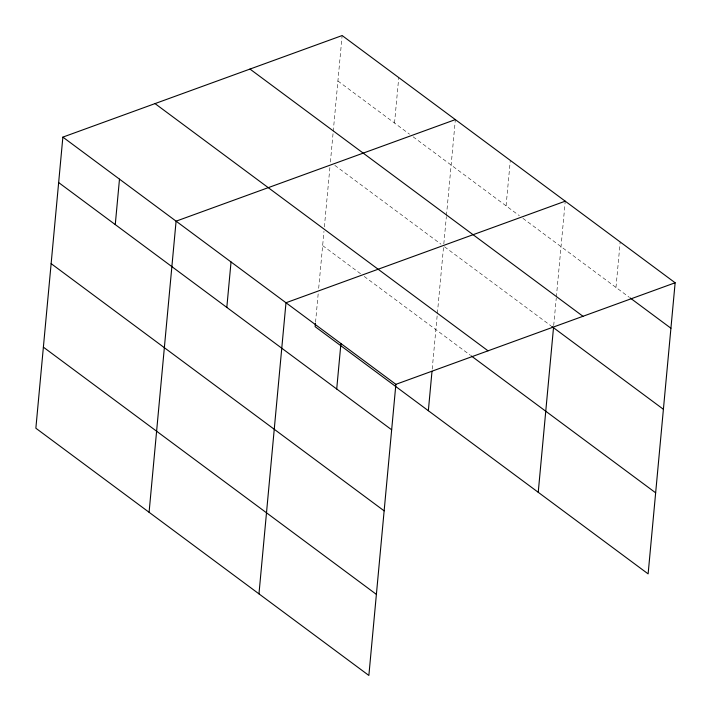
<?xml version="1.0" encoding="UTF-8"?>
<svg xmlns="http://www.w3.org/2000/svg" width="711" height="711" viewBox="0 0 711 711"><rect width="100%" height="100%" fill="white"/><g stroke="black" fill="none" stroke-linecap="round" stroke-linejoin="round"><path stroke-width="0.53" stroke-dasharray="3.56 2.67" d="M315.533 322.279L318.279 292.701M318.679 288.319L323.976 231.306M324.376 226.907L329.886 167.565M330.393 162.064L333.139 132.486M333.237 131.393L342.133 35.55M394.525 123.03L398.747 77.579M432.208 369.089L443.62 246.122M443.824 243.935L446.357 216.544M446.464 215.451L455.351 119.608M506.081 205.843L510.302 160.402M553.709 325.514L556.251 298.131M556.358 297.029L565.245 201.186M615.975 287.431L620.188 241.98M337.912 81.001L409.563 134.192M413.1 136.814L519.377 215.717M522.923 218.348L629.271 297.296M334.819 165.352L440.962 244.157M444.499 246.779L550.847 325.736M322.643 245.597L360.681 273.833M364.219 276.455L470.433 355.304"/><path stroke-width="1.07" d="M62.87 137.116L35.861 428.226L368.867 675.45L395.876 384.34L62.87 137.116L342.133 35.55L675.139 282.774L648.13 573.884L315.124 326.66L315.435 323.372M115.262 224.596L119.484 179.145M149.088 512.284L176.088 221.174L455.351 119.608M226.818 307.41L231.039 261.959M258.973 593.863L285.982 302.753L565.245 201.186M336.712 388.997L340.925 343.546M428.351 410.718L432.004 371.275M538.236 492.305L553.505 327.709M395.876 384.34L675.139 282.774M630.15 297.953L670.917 328.224M249.979 69.065L582.976 316.288M551.736 326.393L663.399 409.287M155.025 103.602L488.03 350.825M471.313 355.962L655.649 492.812M58.649 182.567L391.654 429.791M51.13 263.63L384.136 510.853M43.38 347.155L376.386 594.378"/></g></svg>
